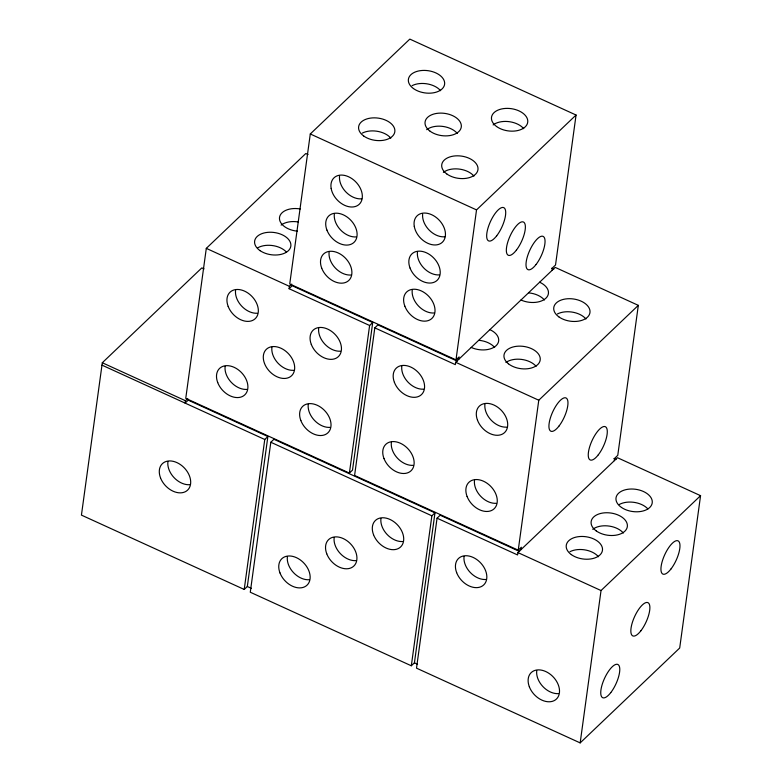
<?xml version="1.0" encoding="UTF-8"?>
<svg xmlns="http://www.w3.org/2000/svg" width="782" height="782" viewBox="0 0 782 782"><rect width="100%" height="100%" fill="white"/><g stroke="black" fill="none" stroke-linecap="round" stroke-linejoin="round"><path stroke-width="1.17" d="M204.053 268.891L201.834 267.884L102.305 362.75L81.436 515.113L244.219 589.462L247.327 586.5L267.874 436.522L188.208 400.14L185.099 403.101L185.432 400.716L187.758 398.497M308.049 154.504L305.83 153.487L206.301 248.363L185.754 398.341L349.398 473.081L352.506 470.119L372.721 322.526L292.204 285.743L289.096 288.714L369.612 325.488L372.721 322.526M244.219 589.462L264.766 439.484L267.874 436.522M289.096 288.714L289.418 286.329L291.754 284.11M552.082 270.347L552.405 267.972L555.523 265L576.06 115.032L409.817 39.1L310.288 133.976L289.741 283.954L455.984 359.876L459.093 356.915L458.77 359.3L456.571 358.293M270.816 442.25L250.279 592.228L411.322 665.785L414.431 662.823L434.978 512.845L273.925 439.288L270.816 442.25L431.869 515.807L434.978 512.845M349.398 473.081L369.612 325.488M457.343 361.176L377.921 324.901L374.813 327.863L354.588 475.456L518.241 550.196L521.35 547.234L521.017 549.619M411.322 665.785L431.869 515.807M614.329 460.666L614.662 458.291L617.77 455.329L638.317 305.351L555.191 267.385L455.662 362.262L455.329 364.637L374.813 327.863M455.984 359.876L476.531 209.908L576.06 115.032M437.06 518.183L416.513 668.16L580.166 742.9L679.695 648.024L700.564 495.671L617.448 457.705L517.909 552.581L517.586 554.956L437.06 518.183L440.168 515.221L519.59 551.496M518.241 550.196L538.778 400.228L638.317 305.351M580.166 742.9L601.035 590.547L700.564 495.671M310.288 133.976L476.531 209.908M551.554 268.255L553.764 269.262M206.301 248.363L289.418 286.329M455.662 362.262L538.778 400.228M613.811 458.575L616.011 459.581M102.305 362.75L185.432 400.716M517.909 552.581L601.035 590.547M101.983 365.135L264.766 439.484M247.327 586.5L251.364 588.338M414.431 662.823L417.549 664.241M619.256 504.507A18.269 11.222 7.8 0 1 647.897 508.945M558.436 693.634A18.269 12.942 46.4 0 1 536.755 670.585M569.931 551.711A18.269 11.222 7.8 0 1 598.445 556.745M485.749 579.491A18.269 12.942 46.4 0 1 464.068 556.442M592.736 529.306A18.269 11.222 7.8 0 1 623.322 533.031M355.859 560.635A18.269 12.942 46.4 0 1 334.168 537.586M402.632 541.525A18.269 12.942 46.4 0 1 380.951 518.476M309.076 579.736A18.269 12.942 46.4 0 1 287.395 556.686M189.615 484.703A18.269 12.942 46.4 0 1 167.925 461.654M496.189 503.315A18.269 12.942 46.4 0 1 474.508 480.265M506.619 427.138A18.269 12.942 46.4 0 1 484.938 404.089M423.502 389.172A18.269 12.942 46.4 0 1 401.821 366.123M489.874 329.642A18.269 11.222 7.8 0 1 496.13 345.664A18.269 11.222 7.8 0 1 471.214 347.433M479.043 340.326A18.269 11.222 7.8 0 1 494.625 347.443M528.808 292.888A18.269 11.222 7.8 0 1 544.399 300.005M539.639 282.214A18.269 11.222 7.8 0 1 545.895 298.225A18.269 11.222 7.8 0 1 520.978 299.995M557.439 313.953A18.269 11.222 7.8 0 1 585.953 318.988M505.925 362.467A18.269 11.222 7.8 0 1 536.071 366.279M340.385 351.206A18.269 12.942 46.4 0 1 318.694 328.157M297.336 231.169A18.269 11.222 7.8 0 1 279.516 217.455A18.269 11.222 7.8 0 1 300.278 208.97M281.119 225.089A18.269 11.222 7.8 0 1 298.489 222.01M246.829 389.416A18.269 12.942 46.4 0 1 225.138 366.367M257.258 313.24A18.269 12.942 46.4 0 1 235.578 290.19M257.874 247.728A18.269 11.222 7.8 0 1 286.515 252.166M329.945 427.383A18.269 12.942 46.4 0 1 308.264 404.333M293.602 370.316A18.269 12.942 46.4 0 1 271.921 347.267M413.101 465.349A18.269 12.942 46.4 0 1 391.381 442.338M439.152 274.902A18.269 12.942 46.4 0 1 417.471 251.863M443.355 172.382A18.269 11.222 7.8 0 1 473.941 176.106M493.119 124.944A18.269 11.222 7.8 0 1 523.705 128.668M362.301 133.106A18.269 11.222 7.8 0 1 390.814 138.14M433.942 312.995A18.269 12.942 46.4 0 1 412.251 289.946M444.86 236.77A18.269 12.942 46.4 0 1 422.632 214.258M426.669 129.685A18.269 11.222 7.8 0 1 457.265 133.409M412.075 85.668A18.269 11.222 7.8 0 1 440.589 90.702M350.815 275.029A18.269 12.942 46.4 0 1 329.134 251.98M361.743 198.804A18.269 12.942 46.4 0 1 339.515 176.292M356.035 236.936A18.269 12.942 46.4 0 1 334.354 213.897M529.346 686.801A18.269 12.942 46.4 0 0 556.334 699.137A18.269 12.942 46.4 0 0 545.777 671.543A18.269 12.942 46.4 0 0 529.346 686.801M456.659 572.659A18.269 12.942 46.4 0 0 483.647 584.995A18.269 12.942 46.4 0 0 473.09 557.4A18.269 12.942 46.4 0 0 456.659 572.659M610.791 692.588A18.269 6.344 -65.5 0 0 618.239 664.7A18.269 6.344 -65.5 0 0 601.759 685.99A18.269 6.344 -65.5 0 0 610.791 692.588M621.514 507.469A18.269 11.222 7.8 0 0 651.748 504.625A18.269 11.222 7.8 0 0 629.099 489.131A18.269 11.222 7.8 0 0 621.514 507.469M571.31 554.594A18.269 11.222 7.8 0 0 601.827 552.415A18.269 11.222 7.8 0 0 579.931 536.52A18.269 11.222 7.8 0 0 571.31 554.594M670.985 568.973A18.269 6.344 -65.5 0 0 678.444 541.085A18.269 6.344 -65.5 0 0 661.953 562.375A18.269 6.344 -65.5 0 0 670.985 568.973M596.187 530.87A18.269 11.222 7.8 0 0 626.705 528.7A18.269 11.222 7.8 0 0 604.818 512.806A18.269 11.222 7.8 0 0 596.187 530.87M640.888 630.781A18.269 6.344 -65.5 0 0 648.346 602.893A18.269 6.344 -65.5 0 0 631.856 624.183A18.269 6.344 -65.5 0 0 640.888 630.781M326.759 553.803A18.269 12.942 46.4 0 0 353.757 566.129A18.269 12.942 46.4 0 0 343.19 538.544A18.269 12.942 46.4 0 0 326.759 553.803M373.532 534.702A18.269 12.942 46.4 0 0 400.531 547.029A18.269 12.942 46.4 0 0 389.964 519.434A18.269 12.942 46.4 0 0 373.532 534.702M279.976 572.913A18.269 12.942 46.4 0 0 306.974 585.239A18.269 12.942 46.4 0 0 296.417 557.654A18.269 12.942 46.4 0 0 279.976 572.913M160.515 477.87A18.269 12.942 46.4 0 0 187.514 490.206A18.269 12.942 46.4 0 0 176.947 462.612A18.269 12.942 46.4 0 0 160.515 477.87M467.089 496.482A18.269 12.942 46.4 0 0 494.087 508.818A18.269 12.942 46.4 0 0 483.52 481.223A18.269 12.942 46.4 0 0 467.089 496.482M477.528 420.305A18.269 12.942 46.4 0 0 504.517 432.642A18.269 12.942 46.4 0 0 493.96 405.047A18.269 12.942 46.4 0 0 477.528 420.305M558.974 426.092A18.269 6.344 -65.5 0 0 566.432 398.204A18.269 6.344 -65.5 0 0 549.942 419.494A18.269 6.344 -65.5 0 0 558.974 426.092M394.402 382.339A18.269 12.942 46.4 0 0 421.4 394.675A18.269 12.942 46.4 0 0 410.833 367.081A18.269 12.942 46.4 0 0 394.402 382.339M598.298 454.831A18.269 6.344 -65.5 0 0 605.757 426.943A18.269 6.344 -65.5 0 0 589.266 448.233A18.269 6.344 -65.5 0 0 598.298 454.831M558.827 316.837A18.269 11.222 7.8 0 0 589.335 314.657A18.269 11.222 7.8 0 0 567.449 298.763A18.269 11.222 7.8 0 0 558.827 316.837M508.417 363.786A18.269 11.222 7.8 0 0 539.287 362.633A18.269 11.222 7.8 0 0 518.593 346.152A18.269 11.222 7.8 0 0 508.417 363.786M260.132 250.69A18.269 11.222 7.8 0 0 290.366 247.845A18.269 11.222 7.8 0 0 267.718 232.352A18.269 11.222 7.8 0 0 260.132 250.69M217.728 382.594A18.269 12.942 46.4 0 0 244.727 394.92A18.269 12.942 46.4 0 0 234.16 367.335A18.269 12.942 46.4 0 0 217.728 382.594M228.168 306.417A18.269 12.942 46.4 0 0 255.157 318.743A18.269 12.942 46.4 0 0 244.6 291.148A18.269 12.942 46.4 0 0 228.168 306.417M264.512 363.483A18.269 12.942 46.4 0 0 291.5 375.81A18.269 12.942 46.4 0 0 280.943 348.225A18.269 12.942 46.4 0 0 264.512 363.483M300.855 420.56A18.269 12.942 46.4 0 0 327.844 432.886A18.269 12.942 46.4 0 0 317.287 405.291A18.269 12.942 46.4 0 0 300.855 420.56M383.991 458.565A18.269 12.942 46.4 0 0 410.99 470.823A18.269 12.942 46.4 0 0 400.364 443.238A18.269 12.942 46.4 0 0 383.991 458.565M311.285 344.373A18.269 12.942 46.4 0 0 338.283 356.709A18.269 12.942 46.4 0 0 327.717 329.114A18.269 12.942 46.4 0 0 311.285 344.373M410.061 268.079A18.269 12.942 46.4 0 0 437.05 280.406A18.269 12.942 46.4 0 0 426.493 252.821A18.269 12.942 46.4 0 0 410.061 268.079M446.805 173.956A18.269 11.222 7.8 0 0 477.323 171.776A18.269 11.222 7.8 0 0 455.427 155.882A18.269 11.222 7.8 0 0 446.805 173.956M516.384 250.142A18.269 6.344 -65.5 0 0 523.842 222.254A18.269 6.344 -65.5 0 0 507.352 243.544A18.269 6.344 -65.5 0 0 516.384 250.142M496.57 126.518A18.269 11.222 7.8 0 0 527.088 124.338A18.269 11.222 7.8 0 0 505.192 108.444A18.269 11.222 7.8 0 0 496.57 126.518M363.689 135.99A18.269 11.222 7.8 0 0 394.196 133.81A18.269 11.222 7.8 0 0 372.31 117.916A18.269 11.222 7.8 0 0 363.689 135.99M414.274 226.369A18.269 12.942 46.4 0 0 439.807 243.964A18.269 12.942 46.4 0 0 435.173 216.702A18.269 12.942 46.4 0 0 414.274 226.369M496.717 235.773A18.269 6.344 -65.5 0 0 504.175 207.885A18.269 6.344 -65.5 0 0 487.685 229.165A18.269 6.344 -65.5 0 0 496.717 235.773M404.841 306.163A18.269 12.942 46.4 0 0 431.84 318.499A18.269 12.942 46.4 0 0 421.273 290.904A18.269 12.942 46.4 0 0 404.841 306.163M536.051 264.512A18.269 6.344 -65.5 0 0 543.51 236.623A18.269 6.344 -65.5 0 0 527.019 257.913A18.269 6.344 -65.5 0 0 536.051 264.512M430.129 131.249A18.269 11.222 7.8 0 0 460.647 129.079A18.269 11.222 7.8 0 0 438.751 113.175A18.269 11.222 7.8 0 0 430.129 131.249M413.453 88.552A18.269 11.222 7.8 0 0 443.971 86.372A18.269 11.222 7.8 0 0 422.075 70.478A18.269 11.222 7.8 0 0 413.453 88.552M321.725 268.197A18.269 12.942 46.4 0 0 348.713 280.533A18.269 12.942 46.4 0 0 338.156 252.938A18.269 12.942 46.4 0 0 321.725 268.197M331.148 188.403A18.269 12.942 46.4 0 0 356.69 205.998A18.269 12.942 46.4 0 0 352.056 178.736A18.269 12.942 46.4 0 0 331.148 188.403M326.935 230.113A18.269 12.942 46.4 0 0 353.933 242.44A18.269 12.942 46.4 0 0 343.366 214.855A18.269 12.942 46.4 0 0 326.935 230.113"/></g></svg>
